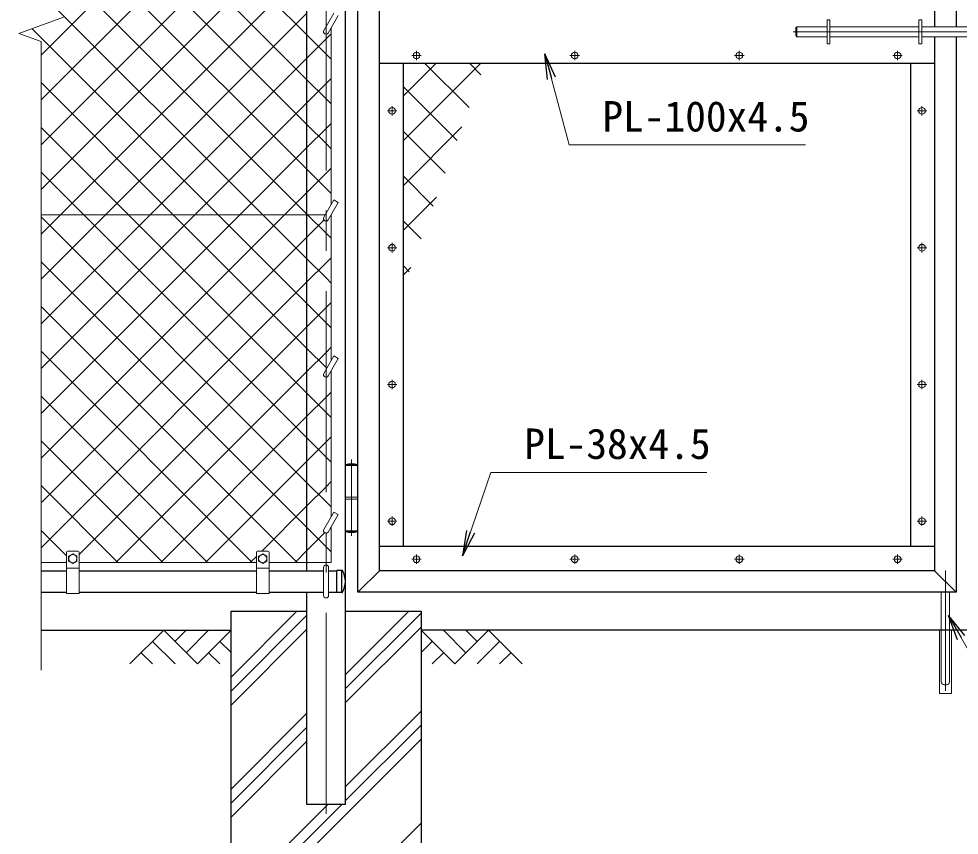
# Model space of a CAD drawing. Units: millimetres, scale not verified. Extents: x -4200 to 4200, y -2970 to 2970.
# Drawn here: x -243 to 1242, y -892 to 397 of the extents above; entities that cross this region are included whole.
import ezdxf
from ezdxf.enums import TextEntityAlignment as Align

# ---------------------------------------------------------------- set-up
doc = ezdxf.new("R2010")
doc.units = ezdxf.units.MM
doc.header["$LTSCALE"] = 10
doc.linetypes.add('USER1', pattern=[50.8, 31.75, -6.35, 6.35, -6.35])
for name, color, linetype, lineweight in [('0-0_D-STR1', 1, 'Continuous', 25), ('0-1_D-DCR-HCH', 7, 'Continuous', 13), ('0-2_D-STR3', 3, 'Continuous', 13), ('0-3_D-BMK', 2, 'USER1', 13), ('0-4_D-STR4', 7, 'Continuous', 25), ('0-5_D-BGD', 7, 'Continuous', 25), ('0-6_D-STR-TXT', 7, 'Continuous', 13), ('0-7_D-STR-DIM', 7, 'Continuous', 13), ('0-B_D-STR2', 7, 'Continuous', 13)]:
    doc.layers.add(name, color=color, linetype=linetype, lineweight=lineweight)
doc.layers.add('0-8_0', color=7, linetype='Continuous')
doc.styles.add('ＭＳ ゴシック', font='')
doc.styles.get('ＭＳ ゴシック').set_extended_font_data('MS Gothic')

# ---------------------------------------------------------------- blocks, each defined once
blk = doc.blocks.new('_Open')
at = {"layer": '0-8_0'}
blk.add_line((-10, 1.667), (0, 0), dxfattribs=at)
blk.add_lwpolyline([(-10, -1.667), (0, 0), (-10, 0)], dxfattribs=at)

msp = doc.modelspace()

# ---------------------------------------------------------------- linework, layer by layer
at = {"layer": '0-0_D-STR1'}
for p, q in [((292.24, -508.63), (292.24, 1261.37)), ((1237.24, 1261.37), (1237.24, 384.37)), ((211.74, -474.63), (211.74, 1227.37)), ((326.24, -474.63), (326.24, 1227.37)), ((1203.24, 1227.37), (1203.24, 384.37)), ((1203.24, 368.37), (1203.24, -474.63)), ((1237.24, 368.37), (1237.24, -508.63)), ((1203.24, 326.37), (326.24, 326.37)), ((364.24, -436.63), (364.24, 326.37)), ((1165.24, 326.37), (1165.24, -436.63)), ((1203.24, -436.63), (326.24, -436.63)), ((-208.01, -474.63), (-168.01, -474.63)), ((-148.01, -474.63), (131.99, -474.63)), ((151.99, -474.63), (237.99, -474.63)), ((245.99, -474.63), (258.99, -474.63)), ((267.32, -474.13), (258.99, -474.13)), ((258.99, -509.13), (258.99, -474.13)), ((266.99, -509.13), (266.99, -474.13)), ((326.24, -474.63), (292.24, -508.63)), ((1203.24, -474.63), (326.24, -474.63)), ((1203.24, -474.63), (1237.24, -508.63)), ((-208.01, -508.63), (-168.01, -508.63)), ((-148.01, -508.63), (131.99, -508.63)), ((151.99, -508.63), (237.99, -508.63)), ((245.99, -508.63), (258.99, -508.63)), ((267.32, -509.13), (258.99, -509.13)), ((1237.24, -508.63), (292.24, -508.63))]:
    msp.add_line(p, q, dxfattribs=at)
msp.add_lwpolyline([(272.24, 1277.37), (272.24, -843.63), (211.74, -843.63), (211.74, -508.63)], dxfattribs=at)
for centre, radius, start, end in [((267.32, -475.13), 1, 32.29827, 90), ((236.77, -491.63), 35.72, 331.52136, 28.47864), ((267.32, -508.13), 1, 270, 327.70173)]:
    msp.add_arc(centre, radius, start, end, dxfattribs=at)
at = {"layer": '0-1_D-DCR-HCH'}
for p, q in [((91.99, -642.76), (196.12, -538.63)), ((91.99, -664.86), (211.74, -545.11)), ((272.24, -639.29), (372.9, -538.63)), ((272.24, -661.39), (391.99, -541.64)), ((272.24, -683.48), (391.99, -563.73)), ((-14.43, -568.63), (-67.64, -621.84)), ((-14.43, -568.63), (38.78, -621.84)), ((3.21, -586.46), (21.04, -568.63)), ((21.04, -604.11), (56.52, -568.63)), ((38.78, -621.84), (91.99, -568.63)), ((91.99, -686.96), (211.74, -567.21)), ((445.2, -621.84), (391.99, -568.63)), ((462.94, -604.11), (427.47, -568.63)), ((498.42, -568.63), (445.2, -621.84)), ((480.68, -586.37), (462.94, -568.63)), ((498.42, -568.63), (551.63, -621.84)), ((-32.17, -586.37), (3.47, -621.84)), ((74.25, -586.37), (91.99, -604.03)), ((409.73, -586.37), (391.99, -604.03)), ((516.15, -586.37), (480.52, -621.84)), ((-49.91, -604.11), (-32.09, -621.84)), ((56.52, -604.11), (74.34, -621.84)), ((427.47, -604.11), (409.65, -621.84)), ((533.89, -604.11), (516.07, -621.84)), ((272.24, -816.07), (391.99, -696.32)), ((91.99, -819.54), (211.74, -699.79)), ((91.99, -841.64), (211.74, -721.89)), ((272.24, -838.16), (391.99, -718.41)), ((91.99, -1040.51), (391.99, -740.51)), ((91.99, -863.73), (211.74, -743.98)), ((91.99, -1018.41), (266.77, -843.63)), ((91.99, -996.32), (244.67, -843.63)), ((126.45, -1138.63), (391.99, -873.09))]:
    msp.add_line(p, q, dxfattribs=at)
at = {"layer": '0-2_D-STR3'}
for p, q in [((254.46, 405.96), (238.53, 378.37)), ((261.38, 401.96), (245.46, 374.37)), ((1033.24, 395.37), (1037.74, 395.37)), ((1033.24, 395.37), (1033.24, 357.37)), ((1037.74, 395.37), (1037.74, 357.37)), ((1178.24, 395.37), (1178.24, 357.37)), ((1178.24, 395.37), (1182.74, 395.37)), ((1182.74, 395.37), (1182.74, 357.37)), ((249.99, 103.22), (249.99, 382.22)), ((983.74, 382.37), (985.74, 384.37)), ((983.74, 382.37), (983.74, 370.37)), ((985.74, 384.37), (1033.24, 384.37)), ((985.74, 384.37), (985.74, 368.37)), ((1037.74, 384.37), (1178.24, 384.37)), ((1182.74, 384.37), (1300.74, 384.37)), ((983.74, 370.37), (985.74, 368.37)), ((985.74, 368.37), (1033.24, 368.37)), ((1033.24, 357.37), (1037.74, 357.37)), ((1037.74, 368.37), (1178.24, 368.37)), ((1178.24, 357.37), (1182.74, 357.37)), ((1182.74, 368.37), (1300.74, 368.37)), ((254.46, 110.96), (238.53, 83.37)), ((261.38, 106.96), (245.46, 79.37)), ((261.38, 106.96), (254.46, 110.96)), ((-208.01, 87.37), (240.84, 87.37)), ((249.99, -143.28), (249.99, 87.22)), ((254.46, -135.54), (238.53, -163.13)), ((261.38, -139.54), (245.46, -167.13)), ((261.38, -139.54), (254.46, -135.54)), ((249.99, -389.78), (249.99, -159.28)), ((272.24, -308.63), (292.24, -308.63)), ((272.24, -308.63), (272.24, -411.63)), ((272.74, -307.13), (272.74, -308.63)), ((291.74, -307.13), (272.74, -307.13)), ((291.74, -307.13), (291.74, -308.63)), ((292.24, -308.63), (292.24, -411.63)), ((272.24, -358.63), (292.24, -358.63)), ((272.24, -361.63), (292.24, -361.63)), ((254.46, -382.04), (238.53, -409.63)), ((261.38, -386.04), (245.46, -413.63)), ((261.38, -386.04), (254.46, -382.04)), ((249.99, -461.63), (249.99, -405.78)), ((272.24, -411.63), (292.24, -411.63)), ((272.74, -411.63), (272.74, -413.13)), ((272.74, -413.13), (291.74, -413.13)), ((291.74, -411.63), (291.74, -413.13)), ((-166.01, -443.63), (-150.01, -443.63)), ((133.99, -443.63), (149.99, -443.63)), ((-168.01, -510.63), (-168.01, -445.63)), ((-164.51, -459.37), (-164.51, -451.89)), ((-158.01, -463.13), (-164.51, -459.37)), ((-151.51, -459.37), (-158.01, -463.13)), ((-151.51, -459.37), (-151.51, -451.89)), ((-148.01, -510.63), (-148.01, -445.63)), ((131.99, -510.63), (131.99, -445.63)), ((135.49, -459.37), (135.49, -451.89)), ((141.99, -463.13), (135.49, -459.37)), ((148.49, -459.37), (141.99, -463.13)), ((148.49, -459.37), (148.49, -451.89)), ((151.99, -510.63), (151.99, -445.63)), ((-168.01, -461.63), (-208.01, -461.63)), ((-168.01, -470.63), (-148.01, -470.63)), ((131.99, -461.63), (-148.01, -461.63)), ((131.99, -470.63), (151.99, -470.63)), ((249.99, -461.63), (151.99, -461.63)), ((237.99, -513.63), (237.99, -469.63)), ((245.99, -513.63), (245.99, -469.63)), ((-168.01, -510.63), (-148.01, -510.63)), ((131.99, -510.63), (151.99, -510.63)), ((1213.74, -650.13), (1213.74, -508.63)), ((1226.74, -650.13), (1226.74, -508.63)), ((1210.69, -568.63), (1210.69, -668.63)), ((1229.79, -568.63), (1229.79, -668.63)), ((1218.24, -654.63), (1222.24, -654.63)), ((1229.79, -668.63), (1210.69, -668.63))]:
    msp.add_line(p, q, dxfattribs=at)
for points in [[(-151.51, -451.89), (-158.01, -448.13), (-164.51, -451.89)], [(148.49, -451.89), (141.99, -448.13), (135.49, -451.89)]]:
    msp.add_lwpolyline(points, dxfattribs=at)
for centre, radius in [((384.74, 338.87), 5.25), ((634.74, 338.87), 5.25), ((894.74, 338.87), 5.25), ((1144.74, 338.87), 5.25), ((346.24, 251.37), 5.25), ((1183.24, 251.37), 5.25), ((346.24, 35.37), 5.25), ((1183.24, 35.37), 5.25), ((346.24, -180.63), 5.25), ((1183.24, -180.63), 5.25), ((346.24, -396.63), 5.25), ((1183.24, -396.63), 5.25), ((-158.01, -455.63), 6.49), ((141.99, -455.63), 6.49), ((384.74, -456.63), 5.25), ((634.74, -456.63), 5.25), ((894.74, -456.63), 5.25), ((1144.74, -456.63), 5.25)]:
    msp.add_circle(centre, radius, dxfattribs=at)
for centre, radius, start, end in [((241.99, 376.37), 4, 150, 330), ((241.99, 81.37), 4, 150, 330), ((241.99, -165.13), 4, 150, 330), ((282.24, -336.47), 30.83, 72.05475, 107.94525), ((241.99, -411.63), 4, 150, 330), ((282.24, -383.8), 30.83, 252.05475, 287.94525), ((-166.01, -445.63), 2, 90, 180), ((-150.01, -445.63), 2, 0, 90), ((133.99, -445.63), 2, 90, 180), ((149.99, -445.63), 2, 0, 90), ((241.99, -469.63), 4, 0, 180), ((241.99, -513.63), 4, 180, 0), ((1218.24, -650.13), 4.5, 180, 270), ((1222.24, -650.13), 4.5, 270, 0)]:
    msp.add_arc(centre, radius, start, end, dxfattribs=at)
at = {"layer": '0-3_D-BMK'}
for p, q in [((241.99, -858.63), (241.99, 1301.37)), ((979.63, 376.37), (1559.74, 376.37)), ((384.74, 346.31), (384.74, 331.43)), ((634.74, 346.31), (634.74, 331.43)), ((894.74, 346.31), (894.74, 331.43)), ((1144.74, 346.31), (1144.74, 331.43)), ((377.3, 338.87), (392.18, 338.87)), ((627.3, 338.87), (642.18, 338.87)), ((887.3, 338.87), (902.18, 338.87)), ((1137.3, 338.87), (1152.18, 338.87)), ((346.24, 258.81), (346.24, 243.93)), ((1183.24, 258.81), (1183.24, 243.93)), ((338.8, 251.37), (353.68, 251.37)), ((1175.8, 251.37), (1190.68, 251.37)), ((338.8, 35.37), (353.68, 35.37)), ((346.24, 42.81), (346.24, 27.93)), ((1175.8, 35.37), (1190.68, 35.37)), ((1183.24, 42.81), (1183.24, 27.93)), ((346.24, -173.19), (346.24, -188.07)), ((1183.24, -173.19), (1183.24, -188.07)), ((338.8, -180.63), (353.68, -180.63)), ((1175.8, -180.63), (1190.68, -180.63)), ((282.24, -298.93), (282.24, -419.36)), ((338.8, -396.63), (353.68, -396.63)), ((346.24, -389.19), (346.24, -404.07)), ((1175.8, -396.63), (1190.68, -396.63)), ((1183.24, -389.19), (1183.24, -404.07)), ((377.3, -456.63), (392.18, -456.63)), ((384.74, -449.19), (384.74, -464.07)), ((627.3, -456.63), (642.18, -456.63)), ((634.74, -449.19), (634.74, -464.07)), ((887.3, -456.63), (902.18, -456.63)), ((894.74, -449.19), (894.74, -464.07)), ((1137.3, -456.63), (1152.18, -456.63)), ((1144.74, -449.19), (1144.74, -464.07)), ((1220.24, -664.55), (1220.24, -474.55))]:
    msp.add_line(p, q, dxfattribs=at)
at = {"layer": '0-4_D-STR4'}
msp.add_line((91.99, -538.63), (211.74, -538.63), dxfattribs=at)
msp.add_lwpolyline([(272.24, -538.63), (391.99, -538.63), (391.99, -1138.63), (91.99, -1138.63), (91.99, -538.63)], dxfattribs=at)
at = {"layer": '0-5_D-BGD'}
for p, q in [((-208.01, -568.63), (91.99, -568.63)), ((2091.99, -568.63), (391.99, -568.63))]:
    msp.add_line(p, q, dxfattribs=at)
at = {"layer": '0-6_D-STR-TXT'}
for points in [[(999.43, 197.66), (625.92, 197.66), (588.31, 339.52)], [(843.54, -319.37), (502.51, -319.37), (457.97, -449.2)], [(1563.92, -709.62), (1319.6, -709.62), (1225.93, -547.38)]]:
    msp.add_lwpolyline(points, dxfattribs=at)
at = {"layer": '0-7_D-STR-DIM'}
for p, q in [((-243.25, 373.54), (-172.77, 399.19)), ((-208.01, 360.72), (-243.25, 373.54)), ((-208.01, -631.63), (-208.01, 360.72))]:
    msp.add_line(p, q, dxfattribs=at)
at = {"layer": '0-B_D-STR2'}
for p, q in [((-208.01, 339.37), (129.99, 677.37)), ((-208.01, 268.66), (200.7, 677.37)), ((211.74, 300.63), (-164.99, 677.37)), ((211.74, 371.34), (-94.28, 677.37)), ((211.74, 229.92), (-208.01, 649.67)), ((-208.01, 197.95), (211.74, 617.7)), ((211.74, 159.21), (-208.01, 578.96)), ((-208.01, 127.23), (211.74, 546.98)), ((-177.17, 87.37), (211.74, 476.27)), ((-106.46, 87.37), (211.74, 405.56)), ((241.99, 341.09), (211.74, 371.34)), ((241.99, 365.1), (249.99, 373.1)), ((211.74, 334.85), (241.99, 365.1)), ((-35.74, 87.37), (211.74, 334.85)), ((249.99, 333.09), (241.99, 341.09)), ((364.24, 275.22), (415.39, 326.37)), ((364.24, 204.51), (486.1, 326.37)), ((467.8, 256.71), (398.14, 326.37)), ((486.67, 308.55), (468.85, 326.37)), ((241.99, 270.38), (211.74, 300.63)), ((241.99, 294.39), (249.99, 302.39)), ((211.74, 264.14), (241.99, 294.39)), ((448.93, 204.87), (364.24, 289.56)), ((249.99, 262.38), (241.99, 270.38)), ((34.97, 87.37), (211.74, 264.14)), ((-69.97, 87.37), (-208.01, 225.41)), ((241.99, 199.67), (211.74, 229.92)), ((211.74, 193.43), (241.99, 223.68)), ((241.99, 223.68), (249.99, 231.68)), ((364.24, 133.8), (456.72, 226.28)), ((430.06, 153.03), (364.24, 218.84)), ((105.68, 87.37), (211.74, 193.43)), ((249.99, 191.67), (241.99, 199.67)), ((-140.68, 87.37), (-208.01, 154.7)), ((241.99, 128.96), (211.74, 159.21)), ((211.74, 122.72), (241.99, 152.97)), ((241.99, 152.97), (249.99, 160.97)), ((411.19, 101.18), (364.24, 148.13)), ((176.39, 87.37), (211.74, 122.72)), ((249.99, 120.96), (241.99, 128.96)), ((364.24, 63.09), (416.26, 115.11)), ((-208.01, 56.52), (-177.17, 87.37)), ((-208.01, -14.19), (-106.46, 87.37)), ((-208.01, -84.9), (-35.74, 87.37)), ((-208.01, -155.61), (34.97, 87.37)), ((-208.01, -226.32), (105.68, 87.37)), ((-208.01, -297.03), (176.39, 87.37)), ((211.74, -265.05), (-140.68, 87.37)), ((211.74, -194.34), (-69.97, 87.37)), ((392.32, 49.34), (364.24, 77.42)), ((373.45, -2.5), (364.24, 6.71)), ((364.24, -7.62), (375.79, 3.93)), ((196.19, -461.63), (-208.01, -57.43)), ((125.48, -461.63), (-208.01, -128.14)), ((249.99, -161.88), (249.04, -160.93)), ((241.99, -200.58), (249.99, -192.58)), ((54.77, -461.63), (-208.01, -198.85)), ((241.99, -224.59), (211.74, -194.34)), ((211.74, -230.83), (241.99, -200.58)), ((-19.06, -461.63), (211.74, -230.83)), ((249.99, -232.59), (241.99, -224.59)), ((241.99, -295.3), (211.74, -265.05)), ((241.99, -271.29), (249.99, -263.29)), ((-15.94, -461.63), (-208.01, -269.57)), ((211.74, -301.54), (241.99, -271.29)), ((249.99, -303.3), (241.99, -295.3)), ((51.65, -461.63), (211.74, -301.54)), ((-86.65, -461.63), (-208.01, -340.28)), ((-168.01, -450.99), (-208.01, -410.99)), ((122.36, -461.63), (131.99, -452))]:
    msp.add_line(p, q, dxfattribs=at)
for points in [[(249.99, 50.25), (241.99, 58.25), (212.88, 87.37), (211.74, 88.5), (-208.01, 508.25)], [(249.99, -20.46), (241.99, -12.46), (211.74, 17.79), (142.17, 87.37), (-208.01, 437.54)], [(249.99, -91.17), (241.99, -83.17), (211.74, -52.92), (71.45, 87.37), (-222.33, 381.15)], [(243.18, -155.07), (241.99, -153.88), (211.74, -123.63), (0.74, 87.37), (-208.01, 296.12)], [(249.99, -374.01), (241.99, -366.01), (211.74, -335.76), (-208.01, 83.99)], [(-208.01, -367.74), (211.74, 52.01), (238.75, 79.02)], [(-208.01, -438.45), (211.74, -18.7), (241.99, 11.55), (249.99, 19.55)], [(249.99, -444.72), (241.99, -436.72), (211.74, -406.47), (-208.01, 13.28)], [(-148.01, -449.16), (211.74, -89.41), (241.99, -59.16), (249.99, -51.16)], [(-89.77, -461.63), (211.74, -160.12), (241.99, -129.87), (249.99, -121.87)], [(140.36, -443.63), (211.74, -372.25), (241.99, -342), (249.99, -334)], [(193.07, -461.63), (211.74, -442.96), (239.76, -414.94)]]:
    msp.add_lwpolyline(points, dxfattribs=at)

# ---------------------------------------------------------------- block references
at = {"layer": '0-6_D-STR-TXT', "xscale": 4, "yscale": 4}
for p, rotation in [((587.8, 341.45), 104.84646), ((457.32, -451.09), 251.06303), ((1224.93, -545.65), 120)]:
    msp.add_blockref('_Open', p, dxfattribs=dict(at, rotation=rotation))

# ---------------------------------------------------------------- texts
at = {"layer": '0-6_D-STR-TXT', "style": 'ＭＳ ゴシック'}
for s, p in [('PL-100x4.5', (678.37, 204.41)), ('PL-38x4.5', (554.96, -312.62))]:
    msp.add_text(s, height=48.09, dxfattribs=at).set_placement(p, align=Align.BOTTOM_LEFT)

doc.saveas('drawing.dxf')
